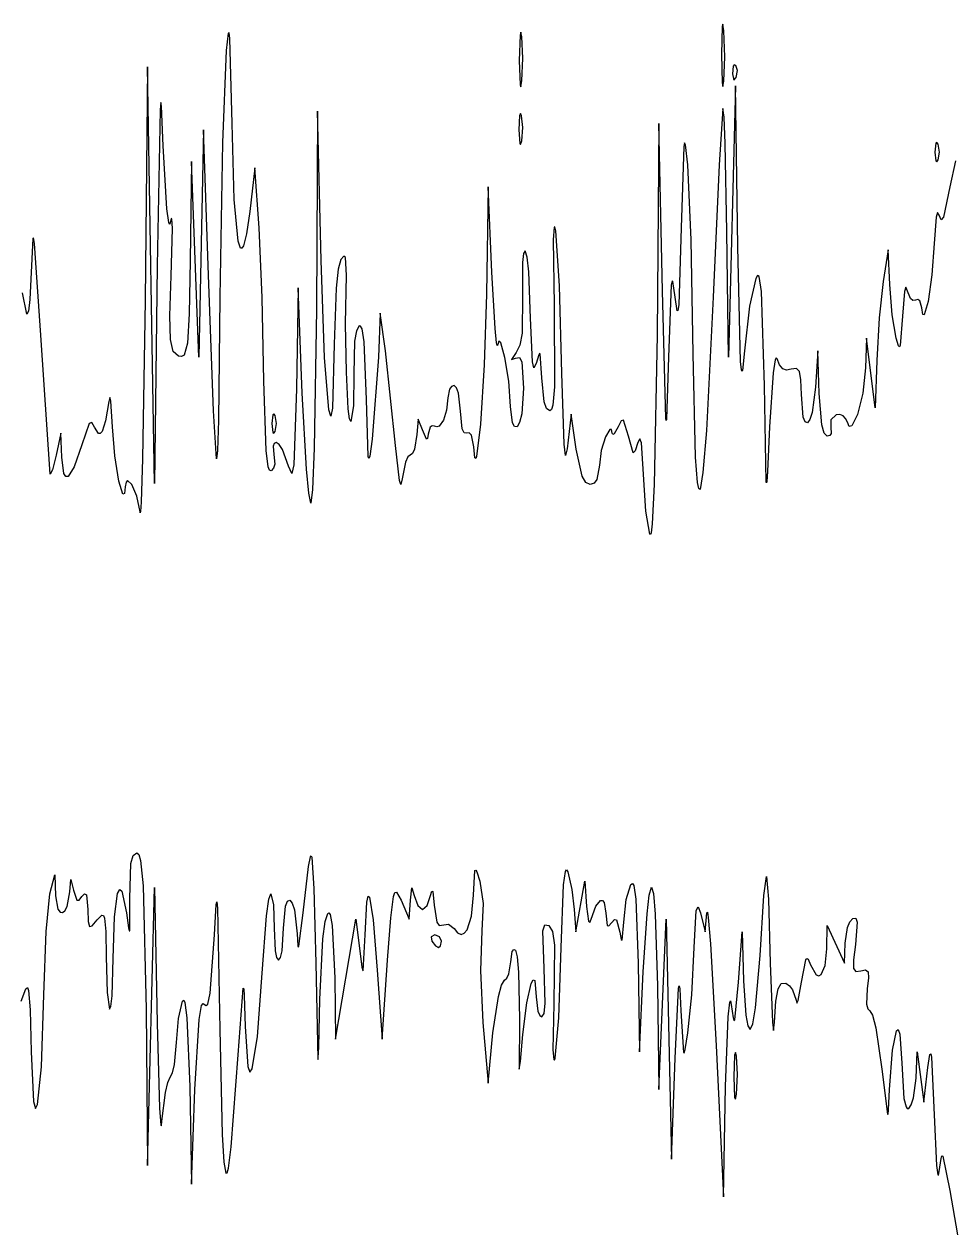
# Model space of a CAD drawing. Header units: metres. Extents: x -207 to 207, y -56 to 56.
# Drawn here: x -155.5 to -103.6, y -35.6 to 32 of the extents above; entities that cross this region are included whole.
import ezdxf

# ---------------------------------------------------------------- set-up
doc = ezdxf.new("R2010")
doc.units = ezdxf.units.M

msp = doc.modelspace()

# ---------------------------------------------------------------- linework, layer by layer
for p, q in [((-116.509, 31.8743), (-116.552, 30.3243)), ((-116.466, 32.001), (-116.509, 31.8743)), ((-116.413, 31.6379), (-116.466, 32.001)), ((-144.11, 31.4929), (-144.217, 30.5378)), ((-144.059, 31.5134), (-144.11, 31.4929)), ((-144.013, 31.2092), (-144.059, 31.5134)), ((-143.882, 26.4436), (-144.013, 31.2092)), ((-127.805, 31.3811), (-127.845, 29.9715)), ((-127.761, 31.5495), (-127.805, 31.3811)), ((-127.706, 31.3023), (-127.761, 31.5495)), ((-127.647, 30.1072), (-127.706, 31.3023)), ((-116.358, 30.1865), (-116.413, 31.6379)), ((-144.217, 30.5378), (-144.426, 25.3939)), ((-127.845, 29.9715), (-127.803, 28.6184)), ((-127.704, 28.8328), (-127.647, 30.1072)), ((-116.552, 30.3243), (-116.513, 28.7169)), ((-116.416, 28.8156), (-116.358, 30.1865)), ((-148.613, 29.6186), (-148.75, 16.5659)), ((-148.231, 6.33531), (-148.613, 29.6186)), ((-115.896, 29.6515), (-115.939, 29.2366)), ((-115.939, 29.2366), (-115.868, 28.8703)), ((-115.834, 29.729), (-115.896, 29.6515)), ((-115.753, 29.6996), (-115.834, 29.729)), ((-115.657, 29.413), (-115.753, 29.6996)), ((-115.726, 29.0234), (-115.657, 29.413)), ((-127.803, 28.6184), (-127.758, 28.511)), ((-127.758, 28.511), (-127.704, 28.8328)), ((-116.513, 28.7169), (-116.47, 28.5283)), ((-116.47, 28.5283), (-116.416, 28.8156)), ((-115.769, 28.5603), (-116.164, 13.3908)), ((-115.868, 28.8703), (-115.726, 29.0234)), ((-115.634, 19.5645), (-115.769, 28.5603)), ((-147.914, 27.2132), (-148.076, 18.5061)), ((-147.875, 27.632), (-147.914, 27.2132)), ((-147.832, 27.4152), (-147.875, 27.632)), ((-147.731, 25.2089), (-147.832, 27.4152)), ((-139.114, 27.1492), (-139.182, 16.0661)), ((-138.917, 18.7996), (-139.114, 27.1492)), ((-116.465, 27.2962), (-116.684, 24.1364)), ((-116.402, 26.7988), (-116.465, 27.2962)), ((-143.773, 22.2056), (-143.882, 26.4436)), ((-127.83, 26.9074), (-127.872, 26.0909)), ((-127.78, 27.0156), (-127.83, 26.9074)), ((-127.719, 26.8888), (-127.78, 27.0156)), ((-127.65, 26.2213), (-127.719, 26.8888)), ((-120.041, 26.4436), (-120.145, 14.6256)), ((-119.847, 17.095), (-120.041, 26.4436)), ((-116.339, 25.336), (-116.402, 26.7988)), ((-145.491, 26.0909), (-145.748, 13.3908)), ((-145.211, 17.977), (-145.491, 26.0909)), ((-127.872, 26.0909), (-127.822, 25.3287)), ((-127.712, 25.4777), (-127.65, 26.2213)), ((-147.533, 21.6811), (-147.731, 25.2089)), ((-144.426, 25.3939), (-144.572, 16.7422)), ((-127.822, 25.3287), (-127.772, 25.2793)), ((-127.772, 25.2793), (-127.712, 25.4777)), ((-118.65, 25.1614), (-118.793, 20.6228)), ((-118.607, 25.3755), (-118.65, 25.1614)), ((-118.557, 25.2642), (-118.607, 25.3755)), ((-118.425, 24.1506), (-118.557, 25.2642)), ((-116.242, 20.417), (-116.339, 25.336)), ((-104.57, 25.3496), (-104.622, 24.8562)), ((-104.513, 25.3988), (-104.57, 25.3496)), ((-104.444, 25.2972), (-104.513, 25.3988)), ((-104.371, 24.8562), (-104.444, 25.2972)), ((-104.622, 24.8562), (-104.57, 24.3629)), ((-104.57, 24.3629), (-104.513, 24.3136)), ((-104.513, 24.3136), (-104.444, 24.4153)), ((-104.444, 24.4153), (-104.371, 24.8562)), ((-103.472, 24.3638), (-103.783, 22.9158)), ((-146.157, 24.327), (-146.231, 18.7818)), ((-145.748, 13.3908), (-146.157, 24.327)), ((-142.613, 23.9742), (-142.905, 21.5387)), ((-142.382, 20.6228), (-142.613, 23.9742)), ((-118.235, 19.9555), (-118.425, 24.1506)), ((-116.684, 24.1364), (-117.008, 16.7459)), ((-129.58, 22.9158), (-129.683, 16.9186)), ((-129.372, 18.1534), (-129.58, 22.9158)), ((-103.783, 22.9158), (-104.151, 21.2222)), ((-147.424, 20.9129), (-147.533, 21.6811)), ((-143.555, 19.8833), (-143.773, 22.2056)), ((-147.325, 20.9756), (-147.372, 20.8326)), ((-147.285, 21.1366), (-147.325, 20.9756)), ((-147.255, 21.1185), (-147.285, 21.1366)), ((-147.225, 20.5948), (-147.255, 21.1185)), ((-142.905, 21.5387), (-143.086, 20.2942)), ((-104.551, 21.2258), (-104.665, 19.7408)), ((-104.473, 21.4759), (-104.551, 21.2258)), ((-104.393, 21.3283), (-104.473, 21.4759)), ((-104.283, 21.0613), (-104.393, 21.3283)), ((-104.151, 21.2222), (-104.283, 21.0613)), ((-147.372, 20.8326), (-147.424, 20.9129)), ((-147.286, 17.9456), (-147.225, 20.5948)), ((-143.086, 20.2942), (-143.257, 19.6149)), ((-142.207, 16.7212), (-142.382, 20.6228)), ((-125.898, 20.665), (-125.945, 19.9564)), ((-125.86, 20.6801), (-125.898, 20.665)), ((-125.811, 20.4464), (-125.86, 20.6801)), ((-125.603, 17.3872), (-125.811, 20.4464)), ((-118.793, 20.6228), (-118.935, 16.3108)), ((-116.164, 13.3908), (-116.242, 20.417)), ((-155.027, 20.0274), (-155.074, 18.8883)), ((-154.987, 20.0699), (-155.027, 20.0274)), ((-154.935, 19.7483), (-154.987, 20.0699)), ((-154.58, 14.6256), (-154.935, 19.7483)), ((-143.414, 19.4837), (-143.555, 19.8833)), ((-125.945, 19.9564), (-125.905, 16.3013)), ((-118.129, 13.5849), (-118.235, 19.9555)), ((-104.665, 19.7408), (-104.793, 17.9881)), ((-143.337, 19.4819), (-143.414, 19.4837)), ((-143.257, 19.6149), (-143.337, 19.4819)), ((-137.651, 19.0386), (-137.82, 18.8589)), ((-137.547, 18.9658), (-137.651, 19.0386)), ((-137.506, 17.977), (-137.547, 18.9658)), ((-127.613, 19.1911), (-127.672, 18.6782)), ((-127.52, 19.3348), (-127.613, 19.1911)), ((-127.414, 18.9871), (-127.52, 19.3348)), ((-127.321, 18.1624), (-127.414, 18.9871)), ((-115.478, 13.146), (-115.634, 19.5645)), ((-107.241, 19.3881), (-107.516, 17.6242)), ((-107.153, 17.4478), (-107.241, 19.3881)), ((-155.074, 18.8883), (-155.18, 16.6125)), ((-148.076, 18.5061), (-148.231, 6.33531)), ((-146.231, 18.7818), (-146.288, 15.8219)), ((-138.718, 13.3723), (-138.917, 18.7996)), ((-137.96, 18.3217), (-138.076, 17.2503)), ((-137.82, 18.8589), (-137.96, 18.3217)), ((-127.672, 18.6782), (-127.668, 16.8684)), ((-147.36, 15.6977), (-147.286, 17.9456)), ((-144.931, 10.3878), (-145.211, 17.977)), ((-137.545, 15.2511), (-137.506, 17.977)), ((-129.192, 14.9971), (-129.372, 18.1534)), ((-127.214, 15.5749), (-127.321, 18.1624)), ((-119.31, 17.6654), (-119.354, 17.4321)), ((-119.261, 17.6182), (-119.31, 17.6654)), ((-119.142, 16.7422), (-119.261, 17.6182)), ((-114.634, 17.8006), (-114.978, 16.245)), ((-114.53, 17.9595), (-114.634, 17.8006)), ((-114.442, 17.9058), (-114.53, 17.9595)), ((-114.308, 17.0668), (-114.442, 17.9058)), ((-107.516, 17.6242), (-107.736, 15.6012)), ((-104.793, 17.9881), (-105.005, 16.5134)), ((-155.364, 15.8056), (-155.602, 16.9838)), ((-140.189, 17.2714), (-140.285, 11.627)), ((-139.967, 11.375), (-140.189, 17.2714)), ((-138.076, 17.2503), (-138.186, 14.1258)), ((-129.683, 16.9186), (-129.814, 12.9619)), ((-125.465, 12.5089), (-125.603, 17.3872)), ((-119.661, 9.96544), (-119.847, 17.095)), ((-119.354, 17.4321), (-119.513, 13.3908)), ((-114.153, 11.8033), (-114.308, 17.0668)), ((-107.011, 15.7666), (-107.153, 17.4478)), ((-106.327, 17.0687), (-106.435, 15.6839)), ((-106.259, 17.3073), (-106.327, 17.0687)), ((-106.192, 17.178), (-106.259, 17.3073)), ((-105.987, 16.6732), (-106.192, 17.178)), ((-155.18, 16.6125), (-155.267, 15.9748)), ((-148.75, 16.5659), (-148.89, 7.71004)), ((-144.572, 16.7422), (-144.654, 9.85202)), ((-142.112, 12.0471), (-142.207, 16.7212)), ((-127.668, 16.8684), (-127.693, 14.7323)), ((-125.905, 16.3013), (-125.869, 11.7314)), ((-119.027, 15.9774), (-119.142, 16.7422)), ((-118.935, 16.3108), (-118.979, 16.0013)), ((-117.008, 16.7459), (-117.388, 9.29906)), ((-114.978, 16.245), (-115.26, 13.7436)), ((-105.85, 16.5659), (-105.987, 16.6732)), ((-105.711, 16.5814), (-105.85, 16.5659)), ((-105.581, 16.6097), (-105.711, 16.5814)), ((-105.469, 16.5369), (-105.581, 16.6097)), ((-105.348, 16.1457), (-105.469, 16.5369)), ((-105.005, 16.5134), (-105.218, 15.7536)), ((-155.267, 15.9748), (-155.364, 15.8056)), ((-147.333, 14.3758), (-147.36, 15.6977)), ((-146.288, 15.8219), (-146.388, 14.1787)), ((-139.182, 16.0661), (-139.303, 8.31142)), ((-135.624, 15.8603), (-135.711, 13.3908)), ((-135.327, 13.7436), (-135.624, 15.8603)), ((-127.116, 13.1343), (-127.214, 15.5749)), ((-118.979, 16.0013), (-119.027, 15.9774)), ((-107.736, 15.6012), (-107.879, 13.2145)), ((-106.794, 14.4492), (-107.011, 15.7666)), ((-106.435, 15.6839), (-106.561, 14.052)), ((-105.298, 15.7784), (-105.348, 16.1457)), ((-105.218, 15.7536), (-105.298, 15.7784)), ((-137.503, 12.5482), (-137.545, 15.2511)), ((-136.798, 15.1438), (-136.941, 14.8683)), ((-136.71, 15.1317), (-136.798, 15.1438)), ((-136.632, 14.9785), (-136.71, 15.1317)), ((-136.506, 14.2444), (-136.632, 14.9785)), ((-129.112, 14.1982), (-129.192, 14.9971)), ((-154.055, 6.86447), (-154.58, 14.6256)), ((-147.183, 13.7171), (-147.333, 14.3758)), ((-137.043, 14.2852), (-137.097, 12.472)), ((-136.941, 14.8683), (-137.043, 14.2852)), ((-136.376, 11.0304), (-136.506, 14.2444)), ((-128.979, 14.2875), (-129.051, 14.0964)), ((-128.88, 14.198), (-128.979, 14.2875)), ((-127.693, 14.7323), (-127.818, 14.0731)), ((-120.145, 14.6256), (-120.305, 6.28722)), ((-108.443, 14.4492), (-108.501, 12.7964)), ((-107.968, 10.5686), (-108.443, 14.4492)), ((-106.657, 14.0214), (-106.794, 14.4492)), ((-146.884, 13.4588), (-147.183, 13.7171)), ((-146.388, 14.1787), (-146.572, 13.5063)), ((-138.186, 14.1258), (-138.276, 10.544)), ((-134.767, 8.45195), (-135.327, 13.7436)), ((-129.078, 14.0519), (-129.112, 14.1982)), ((-129.051, 14.0964), (-129.078, 14.0519)), ((-128.647, 13.3816), (-128.88, 14.198)), ((-128.021, 13.6582), (-128.28, 13.2738)), ((-127.818, 14.0731), (-128.021, 13.6582)), ((-126.713, 13.6019), (-126.762, 13.5183)), ((-126.674, 13.5741), (-126.713, 13.6019)), ((-126.592, 12.2443), (-126.674, 13.5741)), ((-118.007, 7.81488), (-118.129, 13.5849)), ((-115.26, 13.7436), (-115.382, 12.6512)), ((-111.161, 13.7436), (-111.288, 11.7151)), ((-111.094, 11.3624), (-111.161, 13.7436)), ((-106.604, 13.9763), (-106.657, 14.0214)), ((-106.561, 14.052), (-106.604, 13.9763)), ((-146.71, 13.4261), (-146.884, 13.4588)), ((-146.572, 13.5063), (-146.71, 13.4261)), ((-138.479, 10.4566), (-138.718, 13.3723)), ((-135.711, 13.3908), (-136.061, 8.80473)), ((-129.814, 12.9619), (-130.02, 9.65366)), ((-128.437, 12.0576), (-128.647, 13.3816)), ((-128.28, 13.2738), (-128.049, 13.3439)), ((-128.049, 13.3439), (-127.841, 13.3713)), ((-127.841, 13.3713), (-127.704, 13.1278)), ((-127.704, 13.1278), (-127.608, 11.6686)), ((-127.024, 12.7949), (-127.116, 13.1343)), ((-126.903, 13.0381), (-127.024, 12.7949)), ((-126.762, 13.5183), (-126.903, 13.0381)), ((-119.513, 13.3908), (-119.595, 10.5004)), ((-115.432, 12.6898), (-115.478, 13.146)), ((-113.547, 13.2481), (-113.662, 12.5156)), ((-113.492, 13.3673), (-113.547, 13.2481)), ((-113.442, 13.3012), (-113.492, 13.3673)), ((-113.305, 12.9608), (-113.442, 13.3012)), ((-113.129, 12.7525), (-113.305, 12.9608)), ((-107.879, 13.2145), (-107.968, 10.5686)), ((-137.4, 10.5151), (-137.503, 12.5482)), ((-137.097, 12.472), (-137.115, 10.6791)), ((-126.452, 10.8929), (-126.592, 12.2443)), ((-125.343, 8.53), (-125.465, 12.5089)), ((-115.408, 12.6196), (-115.432, 12.6898)), ((-115.382, 12.6512), (-115.408, 12.6196)), ((-113.662, 12.5156), (-113.866, 9.51028)), ((-112.912, 12.6736), (-113.129, 12.7525)), ((-112.648, 12.7216), (-112.912, 12.6736)), ((-112.364, 12.7651), (-112.648, 12.7216)), ((-112.193, 12.5866), (-112.364, 12.7651)), ((-112.109, 12.1232), (-112.193, 12.5866)), ((-108.501, 12.7964), (-108.654, 11.3867)), ((-141.991, 8.1711), (-142.112, 12.0471)), ((-140.285, 11.627), (-140.432, 7.37122)), ((-131.738, 11.6046), (-131.842, 11.1266)), ((-131.626, 11.75), (-131.738, 11.6046)), ((-131.489, 11.8033), (-131.626, 11.75)), ((-131.352, 11.6904), (-131.489, 11.8033)), ((-131.24, 11.3827), (-131.352, 11.6904)), ((-128.334, 10.636), (-128.437, 12.0576)), ((-127.608, 11.6686), (-127.712, 10.2342)), ((-125.869, 11.7314), (-125.966, 10.7098)), ((-114.046, 6.40857), (-114.153, 11.8033)), ((-112.086, 11.3119), (-112.109, 12.1232)), ((-111.288, 11.7151), (-111.477, 10.3067)), ((-150.783, 10.9214), (-150.962, 9.84583)), ((-150.723, 11.1375), (-150.783, 10.9214)), ((-150.662, 10.9435), (-150.723, 11.1375)), ((-150.567, 9.51031), (-150.662, 10.9435)), ((-139.738, 7.1378), (-139.967, 11.375)), ((-136.286, 7.8455), (-136.376, 11.0304)), ((-131.842, 11.1266), (-131.907, 10.4252)), ((-131.136, 10.3714), (-131.24, 11.3827)), ((-126.316, 10.5221), (-126.452, 10.8929)), ((-111.983, 10.051), (-112.086, 11.3119)), ((-110.941, 9.62216), (-111.094, 11.3624)), ((-108.654, 11.3867), (-108.946, 10.1988)), ((-144.76, 7.70671), (-144.931, 10.3878)), ((-141.611, 10.18), (-141.664, 9.68666)), ((-141.555, 10.2293), (-141.611, 10.18)), ((-141.486, 10.1276), (-141.555, 10.2293)), ((-138.368, 10.0942), (-138.479, 10.4566)), ((-138.276, 10.544), (-138.368, 10.0942)), ((-137.332, 9.95203), (-137.4, 10.5151)), ((-137.115, 10.6791), (-137.256, 9.7991)), ((-131.907, 10.4252), (-132.077, 9.87195)), ((-131.04, 9.39079), (-131.136, 10.3714)), ((-128.222, 9.72372), (-128.334, 10.636)), ((-127.712, 10.2342), (-127.824, 9.74805)), ((-126.145, 10.3922), (-126.316, 10.5221)), ((-126.045, 10.4695), (-126.145, 10.3922)), ((-125.966, 10.7098), (-126.045, 10.4695)), ((-124.953, 10.2159), (-125.165, 8.27557)), ((-124.675, 8.24617), (-124.953, 10.2159)), ((-119.595, 10.5004), (-119.628, 9.92081)), ((-111.477, 10.3067), (-111.607, 9.91245)), ((-110.146, 10.1671), (-110.432, 9.88884)), ((-109.944, 10.1939), (-110.146, 10.1671)), ((-109.76, 10.126), (-109.944, 10.1939)), ((-108.946, 10.1988), (-109.269, 9.54938)), ((-151.868, 9.68245), (-152.289, 8.5027)), ((-151.717, 9.73793), (-151.868, 9.68245)), ((-151.572, 9.48193), (-151.717, 9.73793)), ((-151.357, 9.12567), (-151.572, 9.48193)), ((-150.962, 9.84583), (-151.153, 9.2471)), ((-150.438, 7.87389), (-150.567, 9.51031)), ((-144.654, 9.85202), (-144.701, 8.18115)), ((-141.664, 9.68666), (-141.611, 9.19333)), ((-141.412, 9.68666), (-141.486, 10.1276)), ((-141.486, 9.2457), (-141.412, 9.68666)), ((-137.256, 9.7991), (-137.332, 9.95203)), ((-133.499, 9.92233), (-133.57, 9.06932)), ((-133.253, 9.33391), (-133.499, 9.92233)), ((-132.818, 9.48352), (-132.935, 9.09015)), ((-132.71, 9.55856), (-132.818, 9.48352)), ((-132.584, 9.53314), (-132.71, 9.55856)), ((-132.449, 9.4966), (-132.584, 9.53314)), ((-132.316, 9.54764), (-132.449, 9.4966)), ((-132.077, 9.87195), (-132.316, 9.54764)), ((-130.02, 9.65366), (-130.233, 7.84442)), ((-128.106, 9.51857), (-128.222, 9.72372)), ((-127.961, 9.51028), (-128.106, 9.51857)), ((-127.824, 9.74805), (-127.961, 9.51028)), ((-122.322, 9.51028), (-122.541, 9.11562)), ((-122.156, 9.8385), (-122.322, 9.51028)), ((-122.028, 9.88008), (-122.156, 9.8385)), ((-121.75, 8.98112), (-122.028, 9.88008)), ((-119.645, 9.86288), (-119.661, 9.96544)), ((-119.628, 9.92081), (-119.645, 9.86288)), ((-113.866, 9.51028), (-113.978, 7.00102)), ((-111.874, 9.77783), (-111.983, 10.051)), ((-111.744, 9.7339), (-111.874, 9.77783)), ((-111.607, 9.91245), (-111.744, 9.7339)), ((-110.804, 9.14709), (-110.941, 9.62216)), ((-110.432, 9.88884), (-110.439, 9.48109)), ((-110.439, 9.48109), (-110.418, 9.12799)), ((-109.612, 9.97572), (-109.76, 10.126)), ((-109.518, 9.75533), (-109.612, 9.97572)), ((-109.409, 9.52563), (-109.518, 9.75533)), ((-109.269, 9.54938), (-109.409, 9.52563)), ((-153.454, 9.15753), (-153.714, 7.92281)), ((-153.408, 7.8138), (-153.454, 9.15753)), ((-151.253, 9.12669), (-151.357, 9.12567)), ((-151.153, 9.2471), (-151.253, 9.12669)), ((-141.611, 9.19333), (-141.555, 9.14406)), ((-141.555, 9.14406), (-141.486, 9.2457)), ((-136.061, 8.80473), (-136.199, 7.8662)), ((-133.57, 9.06932), (-133.693, 8.25958)), ((-133.028, 8.8082), (-133.253, 9.33391)), ((-132.967, 8.84964), (-133.028, 8.8082)), ((-132.935, 9.09015), (-132.967, 8.84964)), ((-130.928, 9.17003), (-131.04, 9.39079)), ((-130.783, 9.15752), (-130.928, 9.17003)), ((-130.64, 9.16788), (-130.783, 9.15752)), ((-130.518, 9.02803), (-130.64, 9.16788)), ((-130.383, 8.38458), (-130.518, 9.02803)), ((-123.034, 8.93919), (-123.265, 8.17926)), ((-122.791, 9.35997), (-123.034, 8.93919)), ((-122.701, 9.3544), (-122.791, 9.35997)), ((-122.65, 9.15752), (-122.701, 9.3544)), ((-122.615, 9.0762), (-122.65, 9.15752)), ((-122.541, 9.11562), (-122.615, 9.0762)), ((-121.48, 8.04372), (-121.75, 8.98112)), ((-121.114, 8.83789), (-121.226, 8.62834)), ((-121.025, 8.60889), (-121.114, 8.83789)), ((-117.388, 9.29906), (-117.582, 6.95624)), ((-110.637, 8.98112), (-110.804, 9.14709)), ((-110.501, 9.02057), (-110.637, 8.98112)), ((-110.418, 9.12799), (-110.501, 9.02057)), ((-152.289, 8.5027), (-152.705, 7.2607)), ((-144.701, 8.18115), (-144.76, 7.70671)), ((-141.869, 7.27107), (-141.991, 8.1711)), ((-141.541, 8.57501), (-141.604, 8.42981)), ((-141.604, 8.42981), (-141.552, 7.95248)), ((-141.425, 8.62834), (-141.541, 8.57501)), ((-141.265, 8.52396), (-141.425, 8.62834)), ((-141.081, 8.23975), (-141.265, 8.52396)), ((-140.733, 7.30544), (-141.081, 8.23975)), ((-139.303, 8.31142), (-139.396, 6.00906)), ((-134.545, 6.50189), (-134.767, 8.45195)), ((-133.693, 8.25958), (-133.805, 8.01326)), ((-130.321, 7.76767), (-130.383, 8.38458)), ((-125.259, 7.90471), (-125.343, 8.53)), ((-125.165, 8.27557), (-125.259, 7.90471)), ((-124.341, 6.75253), (-124.675, 8.24617)), ((-123.265, 8.17926), (-123.37, 7.36423)), ((-121.373, 8.16026), (-121.48, 8.04372)), ((-121.226, 8.62834), (-121.373, 8.16026)), ((-120.784, 4.78857), (-121.025, 8.60889)), ((-153.714, 7.92281), (-153.921, 7.1026)), ((-153.291, 6.89996), (-153.408, 7.8138)), ((-150.214, 6.46957), (-150.438, 7.87389)), ((-148.89, 7.71004), (-148.966, 5.29834)), ((-141.552, 7.95248), (-141.509, 7.40849)), ((-136.248, 7.73373), (-136.286, 7.8455)), ((-136.199, 7.8662), (-136.248, 7.73373)), ((-134.206, 7.53419), (-134.387, 6.59987)), ((-134.075, 7.81841), (-134.206, 7.53419)), ((-133.937, 7.92279), (-134.075, 7.81841)), ((-133.805, 8.01326), (-133.937, 7.92279)), ((-130.28, 7.72598), (-130.321, 7.76767)), ((-130.233, 7.84442), (-130.28, 7.72598)), ((-117.892, 6.38515), (-118.007, 7.81488)), ((-153.921, 7.1026), (-154.055, 6.86447)), ((-153.184, 6.71965), (-153.291, 6.89996)), ((-152.705, 7.2607), (-153.048, 6.72102)), ((-141.792, 7.07619), (-141.869, 7.27107)), ((-141.705, 7.04971), (-141.792, 7.07619)), ((-141.579, 7.19115), (-141.705, 7.04971)), ((-141.509, 7.40849), (-141.579, 7.19115)), ((-140.555, 6.89671), (-140.733, 7.30544)), ((-140.432, 7.37122), (-140.555, 6.89671)), ((-139.611, 5.79221), (-139.738, 7.1378)), ((-123.37, 7.36423), (-123.504, 6.55331)), ((-117.582, 6.95624), (-117.744, 6.00381)), ((-113.978, 7.00102), (-114.016, 6.45224)), ((-153.048, 6.72102), (-153.184, 6.71965)), ((-149.99, 5.74336), (-150.214, 6.46957)), ((-149.858, 6.14128), (-149.906, 5.77393)), ((-149.816, 6.40446), (-149.858, 6.14128)), ((-149.731, 6.50058), (-149.816, 6.40446)), ((-149.484, 6.27577), (-149.731, 6.50058)), ((-149.219, 5.63535), (-149.484, 6.27577)), ((-134.455, 6.27936), (-134.545, 6.50189)), ((-134.387, 6.59987), (-134.455, 6.27936)), ((-124.131, 6.39346), (-124.341, 6.75253)), ((-123.886, 6.27649), (-124.131, 6.39346)), ((-123.665, 6.34631), (-123.886, 6.27649)), ((-123.504, 6.55331), (-123.665, 6.34631)), ((-120.305, 6.28722), (-120.422, 4.08856)), ((-117.822, 6.05977), (-117.892, 6.38515)), ((-114.032, 6.36565), (-114.046, 6.40857)), ((-114.016, 6.45224), (-114.032, 6.36565)), ((-149.906, 5.77393), (-149.99, 5.74336)), ((-149.033, 4.7478), (-149.219, 5.63535)), ((-139.498, 5.23074), (-139.611, 5.79221)), ((-139.396, 6.00906), (-139.498, 5.23074)), ((-117.744, 6.00381), (-117.822, 6.05977)), ((-149.017, 4.68974), (-149.033, 4.7478)), ((-149.001, 4.76619), (-149.017, 4.68974)), ((-148.966, 5.29834), (-149.001, 4.76619)), ((-120.553, 3.51306), (-120.784, 4.78857)), ((-120.422, 4.08856), (-120.486, 3.5834)), ((-120.519, 3.49208), (-120.553, 3.51306)), ((-120.486, 3.5834), (-120.519, 3.49208)), ((-149.544, -14.8907), (-149.416, -14.4423)), ((-149.416, -14.4423), (-149.216, -14.3014)), ((-149.216, -14.3014), (-149.099, -14.4017)), ((-149.099, -14.4017), (-149, -14.7228)), ((-149, -14.7228), (-148.852, -16.1522)), ((-139.618, -15.0585), (-139.514, -14.5288)), ((-139.514, -14.5288), (-139.47, -14.4659)), ((-139.47, -14.4659), (-139.432, -14.5414)), ((-139.432, -14.5414), (-139.314, -16.286)), ((-154.067, -16.5953), (-153.797, -15.5369)), ((-153.797, -15.5369), (-153.755, -16.7043)), ((-149.608, -16.8591), (-149.544, -14.8907)), ((-139.919, -17.6536), (-139.618, -15.0585)), ((-130.4, -16.6626), (-130.323, -15.2853)), ((-130.323, -15.2853), (-130.279, -15.2675)), ((-130.279, -15.2675), (-130.22, -15.3667)), ((-130.22, -15.3667), (-130.04, -15.8897)), ((-125.366, -16.0845), (-125.262, -15.3461)), ((-125.262, -15.3461), (-125.202, -15.2557)), ((-125.202, -15.2557), (-125.139, -15.3605)), ((-125.139, -15.3605), (-124.914, -16.3461)), ((-152.96, -16.4862), (-152.896, -15.7891)), ((-152.896, -15.7891), (-152.752, -16.3879)), ((-148.852, -16.1522), (-148.697, -23.0334)), ((-130.04, -15.8897), (-129.872, -17.1416)), ((-125.498, -19.5939), (-125.366, -16.0845)), ((-124.686, -18.7119), (-124.181, -15.8897)), ((-124.181, -15.8897), (-124.09, -17.3008)), ((-121.87, -16.9061), (-121.611, -16.0661)), ((-121.611, -16.0661), (-121.529, -16.0157)), ((-121.529, -16.0157), (-121.455, -16.1342)), ((-121.455, -16.1342), (-121.335, -16.8837)), ((-120.583, -16.6664), (-120.464, -16.2116)), ((-120.464, -16.2116), (-120.356, -16.5664)), ((-114.181, -16.681), (-114.029, -15.6255)), ((-114.029, -15.6255), (-113.916, -16.8849)), ((-154.275, -18.6899), (-154.067, -16.5953)), ((-153.755, -16.7043), (-153.62, -17.4496)), ((-153.108, -17.309), (-152.96, -16.4862)), ((-152.752, -16.3879), (-152.559, -16.9557)), ((-152.436, -16.9407), (-152.276, -16.7406)), ((-152.276, -16.7406), (-152.132, -16.5865)), ((-152.132, -16.5865), (-152.031, -16.6532)), ((-152.031, -16.6532), (-151.944, -17.4772)), ((-150.467, -17.8869), (-150.285, -16.5762)), ((-150.285, -16.5762), (-150.168, -16.3522)), ((-150.168, -16.3522), (-150.041, -16.4434)), ((-150.041, -16.4434), (-149.784, -17.6536)), ((-149.607, -18.6624), (-149.608, -16.8591)), ((-148.619, -31.7647), (-148.225, -16.2425)), ((-148.225, -16.2425), (-148.08, -23.8272)), ((-141.97, -17.8294), (-141.844, -16.8913)), ((-141.844, -16.8913), (-141.734, -16.586)), ((-141.734, -16.586), (-141.581, -17.2121)), ((-139.314, -16.286), (-139.22, -20.4758)), ((-136.353, -17.0663), (-136.285, -16.7325)), ((-136.285, -16.7325), (-136.207, -16.7839)), ((-136.207, -16.7839), (-136.017, -18.0441)), ((-135.029, -17.9286), (-134.88, -16.7385)), ((-134.88, -16.7385), (-134.799, -16.5119)), ((-134.799, -16.5119), (-134.704, -16.4911)), ((-134.704, -16.4911), (-134.447, -16.948)), ((-133.926, -16.948), (-133.844, -16.2596)), ((-133.844, -16.2596), (-133.709, -16.6835)), ((-133.709, -16.6835), (-133.512, -17.244)), ((-132.993, -17.244), (-132.796, -16.6835)), ((-132.796, -16.6835), (-132.73, -16.4508)), ((-132.73, -16.4508), (-132.672, -16.4709)), ((-132.672, -16.4709), (-132.595, -17.2334)), ((-130.509, -17.8408), (-130.4, -16.6626)), ((-124.914, -16.3461), (-124.771, -17.4772)), ((-122.011, -18.1828), (-121.87, -16.9061)), ((-121.335, -16.8837), (-121.196, -20.4758)), ((-120.709, -17.7104), (-120.583, -16.6664)), ((-120.356, -16.5664), (-120.256, -17.727)), ((-114.394, -20.0348), (-114.181, -16.681)), ((-113.916, -16.8849), (-113.822, -20.4758)), ((-153.62, -17.4496), (-153.501, -17.6124)), ((-153.366, -17.6407), (-153.23, -17.5382)), ((-153.23, -17.5382), (-153.108, -17.309)), ((-152.559, -16.9557), (-152.436, -16.9407)), ((-151.944, -17.4772), (-151.922, -18.1337)), ((-144.878, -18.8883), (-144.778, -17.1914)), ((-144.778, -17.1914), (-144.737, -17.0439)), ((-144.737, -17.0439), (-144.7, -17.3926)), ((-144.7, -17.3926), (-144.567, -24.18)), ((-141.581, -17.2121), (-141.541, -18.5148)), ((-141.014, -18.5147), (-140.905, -17.2807)), ((-140.905, -17.2807), (-140.793, -17.007)), ((-140.793, -17.007), (-140.662, -16.9537)), ((-140.662, -16.9537), (-140.528, -17.1147)), ((-140.528, -17.1147), (-140.406, -17.4838)), ((-140.406, -17.4838), (-140.261, -18.8209)), ((-136.455, -18.8883), (-136.353, -17.0663)), ((-134.447, -16.948), (-133.99, -18.0064)), ((-133.99, -18.0064), (-133.926, -16.948)), ((-133.512, -17.244), (-133.253, -17.4772)), ((-133.253, -17.4772), (-132.993, -17.244)), ((-132.595, -17.2334), (-132.46, -18.1768)), ((-129.872, -17.1416), (-129.933, -18.6654)), ((-124.771, -17.4772), (-124.686, -18.7119)), ((-124.09, -17.3008), (-123.976, -18.1179)), ((-123.829, -18.0064), (-123.577, -17.2769)), ((-123.577, -17.2769), (-123.313, -16.9595)), ((-123.313, -16.9595), (-123.198, -16.9639)), ((-123.198, -16.9639), (-123.104, -17.0817)), ((-123.104, -17.0817), (-123.017, -17.6712)), ((-118.072, -19.5939), (-117.955, -17.5186)), ((-117.955, -17.5186), (-117.859, -17.3261)), ((-117.859, -17.3261), (-117.73, -17.6536)), ((-153.501, -17.6124), (-153.366, -17.6407)), ((-151.922, -18.1337), (-151.853, -18.4209)), ((-151.701, -18.3805), (-151.429, -18.0539)), ((-151.429, -18.0539), (-151.164, -17.7895)), ((-151.164, -17.7895), (-151.077, -17.8121)), ((-151.077, -17.8121), (-151.014, -17.9597)), ((-151.014, -17.9597), (-150.946, -18.694)), ((-150.539, -20.2107), (-150.467, -17.8869)), ((-149.784, -17.6536), (-149.668, -18.4871)), ((-142.21, -21.0214), (-141.97, -17.8294)), ((-140.161, -19.5154), (-139.919, -17.6536)), ((-138.812, -19.1096), (-138.684, -18.1429)), ((-138.684, -18.1429), (-138.546, -17.6833)), ((-138.546, -17.6833), (-138.478, -17.6495)), ((-138.478, -17.6495), (-138.411, -17.7495)), ((-138.411, -17.7495), (-138.292, -18.3603)), ((-138.114, -24.7091), (-136.971, -18.0064)), ((-136.971, -18.0064), (-136.755, -19.7703)), ((-136.017, -18.0441), (-135.783, -20.8502)), ((-135.205, -20.2994), (-135.029, -17.9286)), ((-132.46, -18.1768), (-132.328, -18.355)), ((-130.758, -18.5998), (-130.509, -17.8408)), ((-123.976, -18.1179), (-123.904, -18.1863)), ((-123.904, -18.1863), (-123.829, -18.0064)), ((-123.017, -17.6712), (-122.94, -18.3605)), ((-122.841, -18.3855), (-122.535, -18.0235)), ((-122.535, -18.0235), (-122.411, -18.0412)), ((-122.411, -18.0412), (-122.222, -18.7386)), ((-122.091, -19.1852), (-122.011, -18.1828)), ((-120.926, -20.9447), (-120.709, -17.7104)), ((-120.256, -17.727), (-120.127, -21.7399)), ((-120.055, -27.5314), (-119.639, -18.0064)), ((-119.639, -18.0064), (-119.345, -31.4119)), ((-117.73, -17.6536), (-117.461, -18.7119)), ((-117.461, -18.7119), (-117.362, -17.6536)), ((-117.362, -17.6536), (-117.333, -17.6138)), ((-117.333, -17.6138), (-117.29, -17.9107)), ((-117.29, -17.9107), (-117.17, -19.3932)), ((-109.507, -18.4824), (-109.374, -18.1619)), ((-109.374, -18.1619), (-109.216, -17.977)), ((-109.216, -17.977), (-109.045, -17.9544)), ((-108.965, -18.1712), (-109.069, -19.4161)), ((-109.045, -17.9544), (-108.965, -18.1712)), ((-154.398, -22.2397), (-154.275, -18.6899)), ((-151.853, -18.4209), (-151.701, -18.3805)), ((-150.946, -18.694), (-150.931, -20.1216)), ((-149.668, -18.4871), (-149.631, -18.6598)), ((-149.631, -18.6598), (-149.607, -18.6624)), ((-145.108, -22.135), (-144.878, -18.8883)), ((-141.541, -18.5148), (-141.486, -19.7752)), ((-141.097, -19.7752), (-141.014, -18.5147)), ((-140.261, -18.8209), (-140.224, -19.4722)), ((-138.292, -18.3603), (-138.153, -21.2904)), ((-136.558, -20.895), (-136.455, -18.8883)), ((-132.568, -18.8883), (-132.768, -18.9919)), ((-132.304, -18.9919), (-132.568, -18.8883)), ((-132.328, -18.355), (-131.797, -18.2937)), ((-131.797, -18.2937), (-131.489, -18.5355)), ((-131.489, -18.5355), (-131.292, -18.7747)), ((-131.292, -18.7747), (-131.1, -18.8584)), ((-131.1, -18.8584), (-130.92, -18.7967)), ((-130.92, -18.7967), (-130.758, -18.5998)), ((-129.933, -18.6654), (-130.007, -20.8764)), ((-126.528, -18.6695), (-126.419, -18.3343)), ((-126.456, -20.7737), (-126.528, -18.6695)), ((-126.419, -18.3343), (-126.202, -18.3559)), ((-126.202, -18.3559), (-125.992, -18.6916)), ((-125.992, -18.6916), (-125.879, -19.4539)), ((-122.94, -18.3605), (-122.841, -18.3855)), ((-122.222, -18.7386), (-122.148, -19.1375)), ((-115.601, -21.5341), (-115.39, -18.7119)), ((-115.39, -18.7119), (-115.326, -21.446)), ((-110.659, -19.6612), (-110.643, -18.3591)), ((-110.643, -18.3591), (-109.674, -20.4758)), ((-109.645, -19.3501), (-109.507, -18.4824)), ((-140.224, -19.4722), (-140.197, -19.5718)), ((-140.197, -19.5718), (-140.161, -19.5154)), ((-138.986, -22.4895), (-138.812, -19.1096)), ((-132.768, -18.9919), (-132.724, -19.2411)), ((-132.724, -19.2411), (-132.524, -19.4902)), ((-132.524, -19.4902), (-132.35, -19.5939)), ((-132.35, -19.5939), (-132.24, -19.4902)), ((-132.194, -19.2411), (-132.304, -18.9919)), ((-132.24, -19.4902), (-132.194, -19.2411)), ((-125.879, -19.4539), (-125.917, -22.7323)), ((-125.628, -23.5174), (-125.498, -19.5939)), ((-122.148, -19.1375), (-122.091, -19.1852)), ((-118.204, -22.2298), (-118.072, -19.5939)), ((-117.17, -19.3932), (-116.85, -25.0619)), ((-109.674, -20.4758), (-109.645, -19.3501)), ((-109.069, -19.4161), (-109.18, -20.2836)), ((-150.931, -20.1216), (-150.873, -22.1042)), ((-150.596, -22.292), (-150.539, -20.2107)), ((-141.486, -19.7752), (-141.405, -20.1586)), ((-141.405, -20.1586), (-141.298, -20.2994)), ((-141.298, -20.2994), (-141.187, -20.1586)), ((-141.187, -20.1586), (-141.097, -19.7752)), ((-136.755, -19.7703), (-136.633, -20.6893)), ((-128.314, -20.3876), (-128.237, -19.8206)), ((-128.237, -19.8206), (-128.154, -19.7078)), ((-128.154, -19.7078), (-128.053, -19.7373)), ((-128.053, -19.7373), (-127.955, -20.1219)), ((-127.955, -20.1219), (-127.882, -20.9762)), ((-114.651, -22.9623), (-114.394, -20.0348)), ((-112.083, -21.5341), (-111.833, -20.2721)), ((-111.833, -20.2721), (-111.775, -20.211)), ((-111.775, -20.211), (-111.713, -20.2419)), ((-111.713, -20.2419), (-111.569, -20.56)), ((-110.755, -20.605), (-110.659, -19.6612)), ((-109.18, -20.2836), (-109.178, -20.7651)), ((-139.22, -20.4758), (-139.097, -25.8174)), ((-136.633, -20.6893), (-136.591, -20.8857)), ((-136.591, -20.8857), (-136.558, -20.895)), ((-135.783, -20.8502), (-135.505, -24.7091)), ((-135.505, -24.7091), (-135.205, -20.2994)), ((-130.007, -20.8764), (-129.873, -23.7807)), ((-128.42, -21.0667), (-128.314, -20.3876)), ((-126.401, -22.71), (-126.456, -20.7737)), ((-121.196, -20.4758), (-121.123, -25.4147)), ((-121.123, -25.4147), (-120.926, -20.9447)), ((-113.822, -20.4758), (-113.708, -23.7677)), ((-111.569, -20.56), (-111.267, -21.1109)), ((-110.977, -21.1071), (-110.755, -20.605)), ((-109.178, -20.7651), (-109.046, -20.9406)), ((-109.046, -20.9406), (-108.768, -20.89)), ((-108.768, -20.89), (-108.495, -20.8314)), ((-108.495, -20.8314), (-108.355, -20.9498)), ((-108.355, -20.9498), (-108.332, -21.2907)), ((-142.472, -24.5607), (-142.21, -21.0214)), ((-138.153, -21.2904), (-138.114, -24.7091)), ((-128.838, -21.6889), (-128.676, -21.4196)), ((-128.676, -21.4196), (-128.535, -21.3009)), ((-128.535, -21.3009), (-128.42, -21.0667)), ((-127.882, -20.9762), (-127.838, -23.5884)), ((-127.422, -22.6784), (-127.18, -21.604)), ((-127.18, -21.604), (-127.072, -21.3926)), ((-127.072, -21.3926), (-126.983, -21.4313)), ((-126.983, -21.4313), (-126.903, -22.3573)), ((-115.809, -23.6296), (-115.601, -21.5341)), ((-115.326, -21.446), (-115.187, -23.3769)), ((-113.388, -21.9035), (-113.211, -21.5948)), ((-113.211, -21.5948), (-112.952, -21.589)), ((-112.952, -21.589), (-112.748, -21.7252)), ((-112.272, -22.5578), (-112.083, -21.5341)), ((-111.267, -21.1109), (-111.117, -21.1748)), ((-111.117, -21.1748), (-110.977, -21.1071)), ((-108.332, -21.2907), (-108.408, -21.8995)), ((-155.664, -22.5925), (-155.403, -21.8993)), ((-155.403, -21.8993), (-155.317, -21.8315)), ((-155.317, -21.8315), (-155.254, -21.9874)), ((-155.254, -21.9874), (-155.175, -23.0835)), ((-154.533, -26.2582), (-154.398, -22.2397)), ((-150.873, -22.1042), (-150.735, -23.0432)), ((-150.659, -22.8804), (-150.596, -22.292)), ((-145.252, -22.7574), (-145.108, -22.135)), ((-143.543, -25.5911), (-143.269, -21.8636)), ((-143.269, -21.8636), (-143.238, -21.8931)), ((-143.238, -21.8931), (-143.212, -22.2714)), ((-143.212, -22.2714), (-143.163, -24.0036)), ((-129.013, -22.3329), (-128.838, -21.6889)), ((-120.127, -21.7399), (-120.055, -27.5314)), ((-119.142, -25.7675), (-118.954, -21.8685)), ((-118.954, -21.8685), (-118.919, -21.7285)), ((-118.919, -21.7285), (-118.885, -21.8987)), ((-118.885, -21.8987), (-118.816, -23.1216)), ((-118.42, -24.3564), (-118.204, -22.2298)), ((-113.505, -22.5966), (-113.388, -21.9035)), ((-112.748, -21.7252), (-112.573, -21.9502)), ((-112.573, -21.9502), (-112.383, -22.542)), ((-108.408, -21.8995), (-108.447, -22.7651)), ((-150.735, -23.0432), (-150.659, -22.8804)), ((-146.88, -23.5623), (-146.658, -22.5925)), ((-146.658, -22.5925), (-146.589, -22.5281)), ((-146.589, -22.5281), (-146.524, -22.6644)), ((-146.524, -22.6644), (-146.409, -23.5147)), ((-145.738, -23.624), (-145.594, -22.8367)), ((-145.594, -22.8367), (-145.512, -22.7155)), ((-145.512, -22.7155), (-145.423, -22.7689)), ((-145.423, -22.7689), (-145.334, -22.8369)), ((-145.334, -22.8369), (-145.252, -22.7574)), ((-139.049, -25.1553), (-138.986, -22.4895)), ((-129.314, -24.3594), (-129.013, -22.3329)), ((-127.641, -24.4572), (-127.422, -22.6784)), ((-126.903, -22.3573), (-126.807, -23.1463)), ((-126.462, -23.2722), (-126.401, -22.71)), ((-125.917, -22.7323), (-125.963, -25.3125)), ((-116.175, -23.4612), (-116.088, -22.6396)), ((-116.088, -22.6396), (-116.045, -22.576)), ((-116.045, -22.576), (-116.004, -22.7689)), ((-116.004, -22.7689), (-115.895, -23.5293)), ((-114.801, -23.8529), (-114.651, -22.9623)), ((-113.589, -23.7561), (-113.505, -22.5966)), ((-112.383, -22.542), (-112.342, -22.6964)), ((-112.342, -22.6964), (-112.272, -22.5578)), ((-108.447, -22.7651), (-108.381, -23.0261)), ((-155.175, -23.0835), (-155.121, -25.4147)), ((-148.697, -23.0334), (-148.619, -31.7647)), ((-146.986, -24.9032), (-146.88, -23.5623)), ((-146.409, -23.5147), (-146.256, -27.355)), ((-145.967, -27.5314), (-145.738, -23.624)), ((-127.838, -23.5884), (-127.848, -26.384)), ((-126.807, -23.1463), (-126.703, -23.3863)), ((-126.703, -23.3863), (-126.577, -23.4744)), ((-126.577, -23.4744), (-126.462, -23.2722)), ((-125.832, -25.7675), (-125.628, -23.5174)), ((-118.816, -23.1216), (-118.673, -25.4605)), ((-116.317, -27.355), (-116.175, -23.4612)), ((-115.895, -23.5293), (-115.851, -23.6669)), ((-115.851, -23.6669), (-115.809, -23.6296)), ((-115.187, -23.3769), (-115.072, -23.9642)), ((-108.381, -23.0261), (-108.264, -23.1216)), ((-108.264, -23.1216), (-108.106, -23.3791)), ((-108.106, -23.3791), (-107.926, -24.0802)), ((-148.08, -23.8272), (-147.94, -28.5621)), ((-144.567, -24.18), (-144.437, -30.0327)), ((-143.163, -24.0036), (-143.011, -26.2461)), ((-129.873, -23.7807), (-129.591, -27.1786)), ((-115.072, -23.9642), (-114.943, -24.18)), ((-114.943, -24.18), (-114.801, -23.8529)), ((-113.708, -23.7677), (-113.645, -24.2287)), ((-113.645, -24.2287), (-113.589, -23.7561)), ((-107.926, -24.0802), (-107.587, -26.3848)), ((-106.991, -25.3324), (-106.779, -24.2529)), ((-106.779, -24.2529), (-106.676, -24.1798)), ((-106.676, -24.1798), (-106.587, -24.443)), ((-147.102, -26.1353), (-146.986, -24.9032)), ((-142.76, -26.367), (-142.472, -24.5607)), ((-129.591, -27.1786), (-129.314, -24.3594)), ((-127.781, -25.9705), (-127.641, -24.4572)), ((-118.577, -25.2872), (-118.42, -24.3564)), ((-106.587, -24.443), (-106.483, -26.0529)), ((-155.121, -25.4147), (-154.977, -28.2055)), ((-143.935, -30.7253), (-143.543, -25.5911)), ((-139.074, -25.747), (-139.049, -25.1553)), ((-125.963, -25.3125), (-125.918, -25.8554)), ((-118.673, -25.4605), (-118.631, -25.475)), ((-118.631, -25.475), (-118.577, -25.2872)), ((-116.85, -25.0619), (-116.439, -33.5286)), ((-115.817, -25.614), (-115.857, -26.8258)), ((-115.771, -25.4657), (-115.817, -25.614)), ((-115.715, -25.673), (-115.771, -25.4657)), ((-115.653, -26.6923), (-115.715, -25.673)), ((-107.156, -27.5314), (-106.991, -25.3324)), ((-105.677, -26.8932), (-105.617, -25.4147)), ((-105.617, -25.4147), (-105.242, -28.2369)), ((-105.017, -26.2966), (-104.903, -25.5775)), ((-104.903, -25.5775), (-104.857, -25.5381)), ((-104.857, -25.5381), (-104.815, -25.7255)), ((-154.754, -28.3667), (-154.533, -26.2582)), ((-147.213, -26.5867), (-147.102, -26.1353)), ((-143.011, -26.2461), (-142.894, -26.5596)), ((-142.894, -26.5596), (-142.76, -26.367)), ((-139.097, -25.8174), (-139.085, -25.8486)), ((-139.085, -25.8486), (-139.074, -25.747)), ((-127.848, -26.384), (-127.781, -25.9705)), ((-125.918, -25.8554), (-125.88, -25.8965)), ((-125.88, -25.8965), (-125.832, -25.7675)), ((-119.345, -31.4119), (-119.142, -25.7675)), ((-106.483, -26.0529), (-106.36, -28.0242)), ((-105.242, -28.2369), (-105.017, -26.2966)), ((-104.815, -25.7255), (-104.676, -28.9425)), ((-147.484, -27.1406), (-147.344, -26.8434)), ((-147.344, -26.8434), (-147.213, -26.5867)), ((-115.857, -26.8258), (-115.813, -27.9821)), ((-115.711, -27.7896), (-115.653, -26.6923)), ((-107.587, -26.3848), (-107.282, -28.9132)), ((-105.822, -28.0014), (-105.677, -26.8932)), ((-147.807, -29.2953), (-147.618, -27.7019)), ((-147.618, -27.7019), (-147.484, -27.1406)), ((-146.256, -27.355), (-146.158, -32.823)), ((-146.158, -32.823), (-145.967, -27.5314)), ((-116.439, -33.5286), (-116.317, -27.355)), ((-107.215, -28.6623), (-107.156, -27.5314)), ((-154.977, -28.2055), (-154.87, -28.5923)), ((-154.87, -28.5923), (-154.754, -28.3667)), ((-115.813, -27.9821), (-115.767, -28.0702)), ((-115.767, -28.0702), (-115.711, -27.7896)), ((-106.36, -28.0242), (-106.241, -28.4956)), ((-106.089, -28.5897), (-105.947, -28.3884)), ((-105.947, -28.3884), (-105.822, -28.0014)), ((-147.94, -28.5621), (-147.868, -29.5186)), ((-107.282, -28.9132), (-107.245, -28.9038)), ((-107.245, -28.9038), (-107.215, -28.6623)), ((-106.241, -28.4956), (-106.169, -28.5914)), ((-106.169, -28.5914), (-106.089, -28.5897)), ((-104.676, -28.9425), (-104.543, -31.7669)), ((-147.868, -29.5186), (-147.836, -29.5656)), ((-147.836, -29.5656), (-147.807, -29.2953)), ((-144.437, -30.0327), (-144.344, -31.58)), ((-144.094, -31.9247), (-143.935, -30.7253)), ((-144.344, -31.58), (-144.23, -32.2101)), ((-104.543, -31.7669), (-104.463, -32.3035)), ((-104.387, -32.1175), (-104.281, -31.3837)), ((-104.281, -31.3837), (-104.232, -31.2397)), ((-104.232, -31.2397), (-104.178, -31.2585)), ((-104.178, -31.2585), (-103.788, -33.1758)), ((-144.23, -32.2101), (-144.165, -32.1817)), ((-144.165, -32.1817), (-144.094, -31.9247)), ((-104.463, -32.3035), (-104.424, -32.3073)), ((-104.424, -32.3073), (-104.387, -32.1175)), ((-103.788, -33.1758), (-103.362, -35.6452))]:
    msp.add_line(p, q)

doc.saveas('drawing.dxf')
